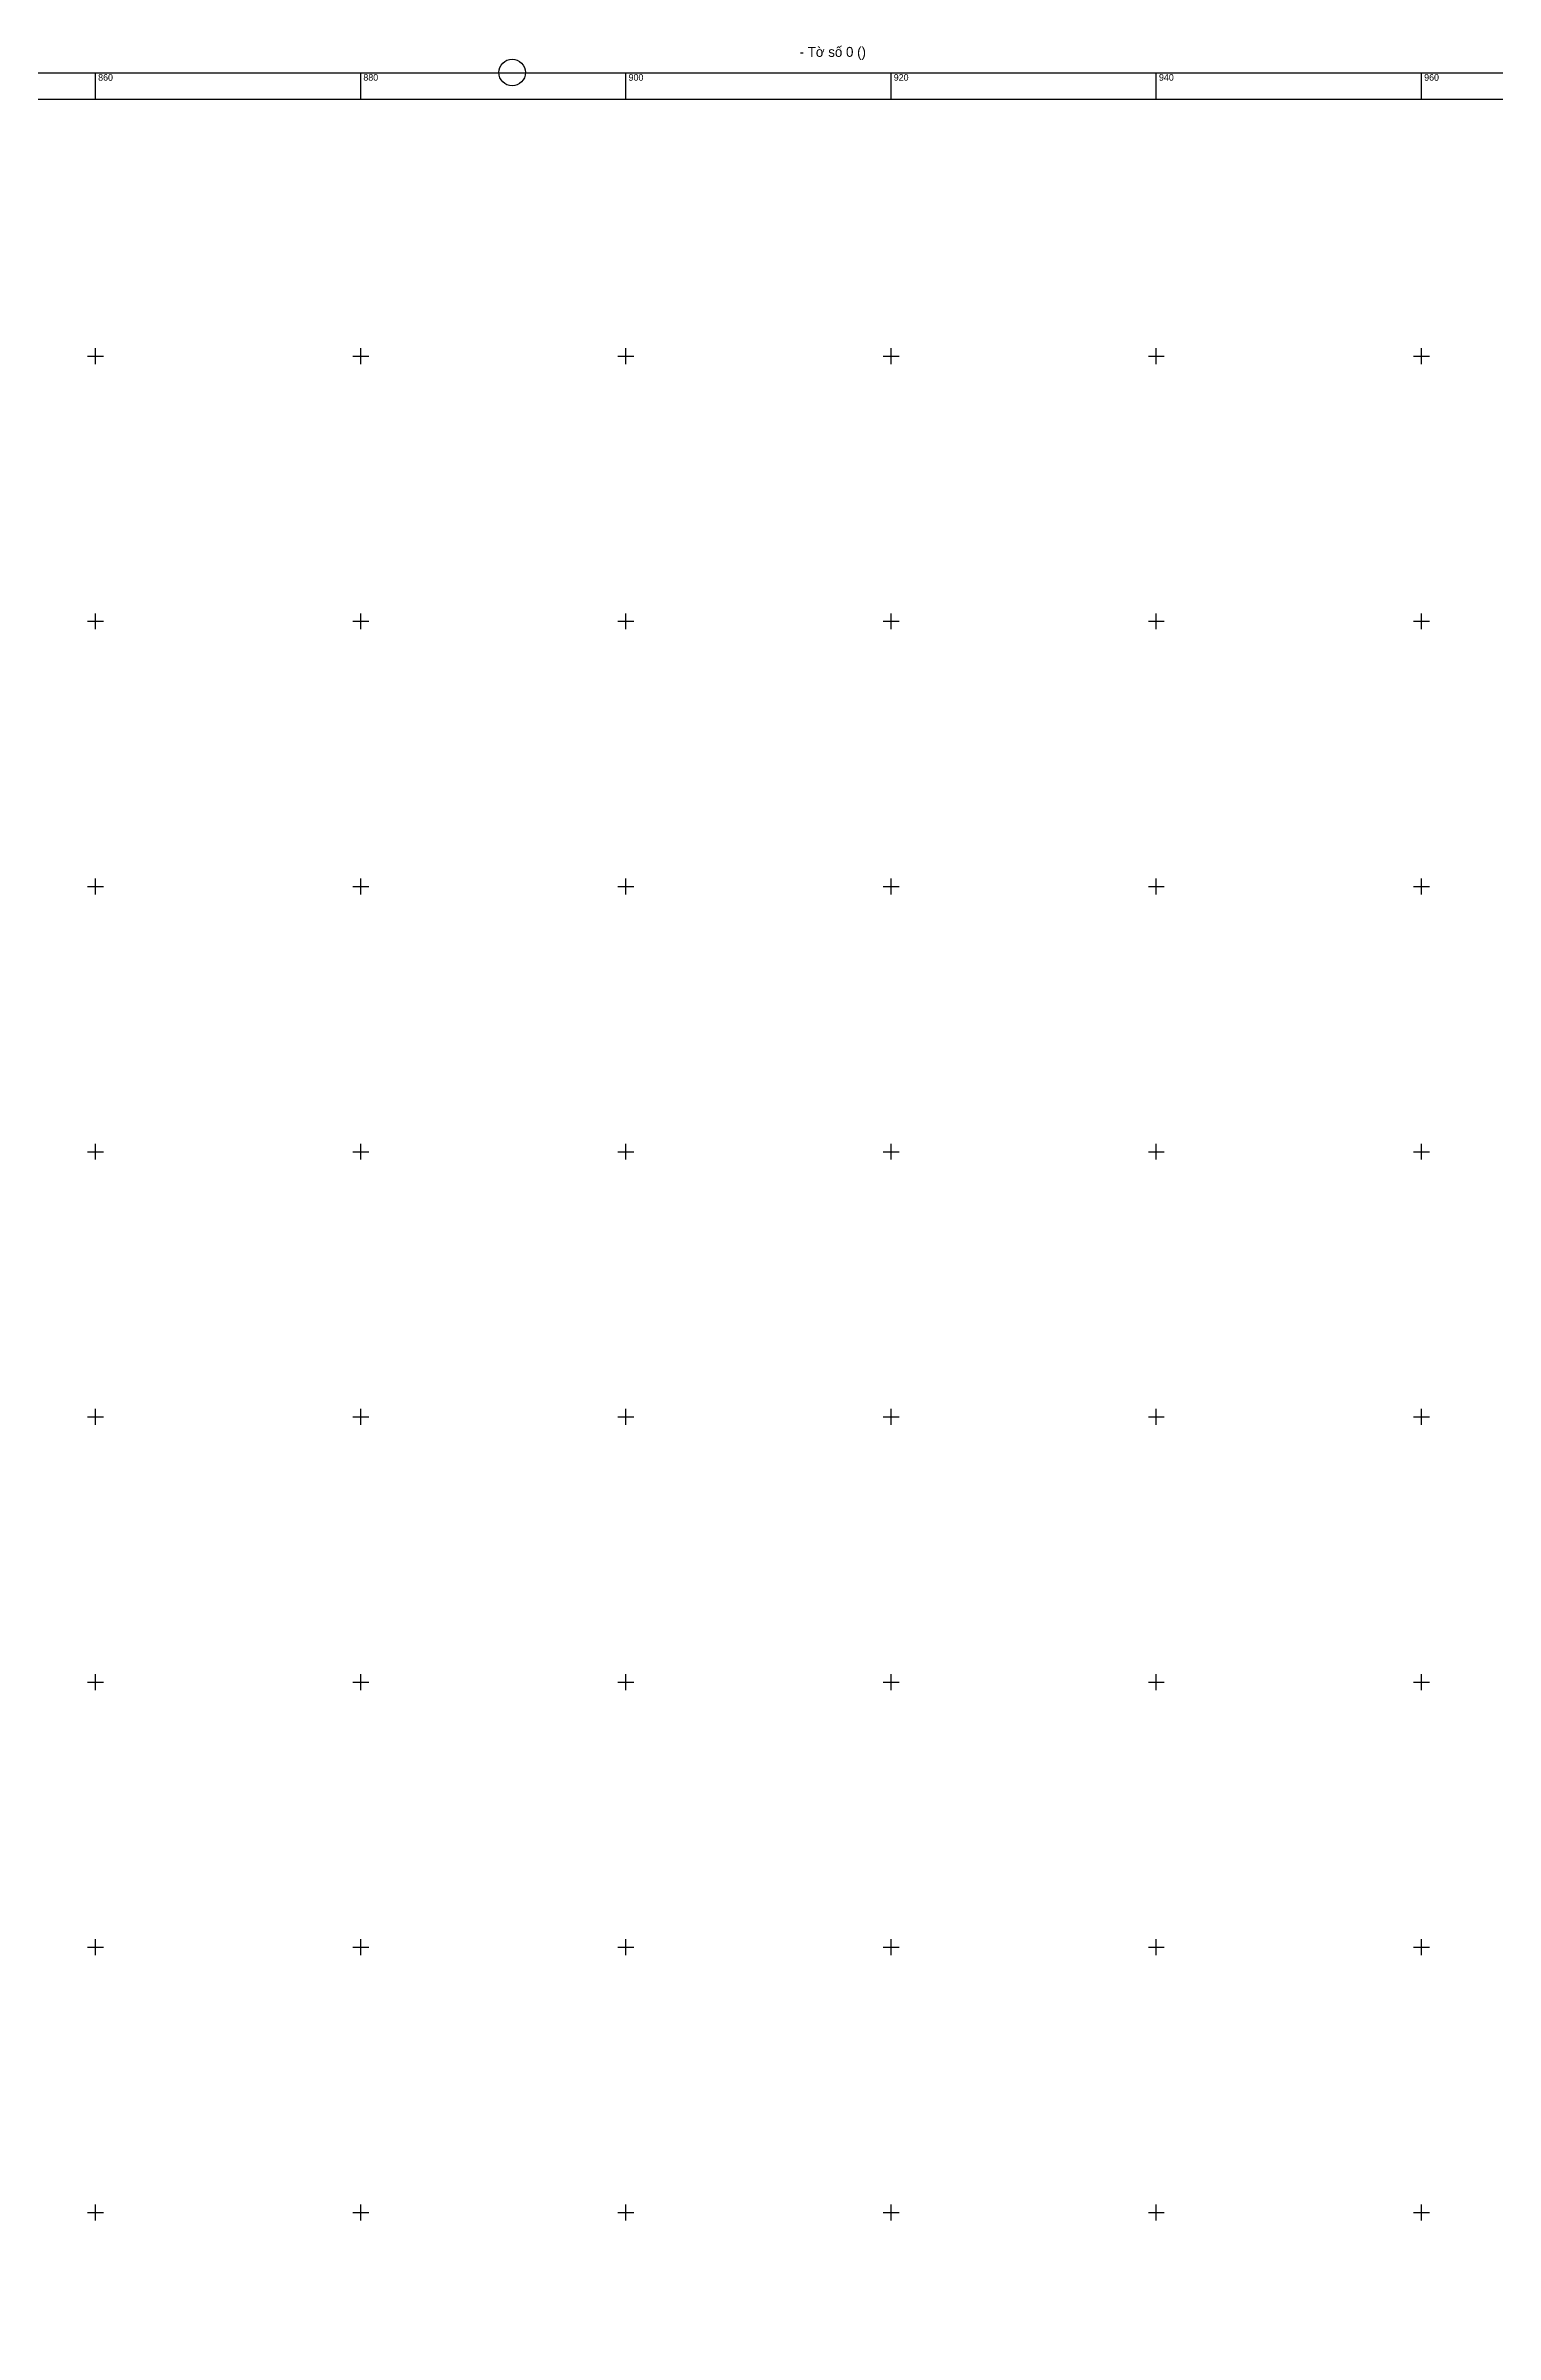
# Model space of a CAD drawing. Extents: x 547747 to 549324, y 1837450 to 1838029.
# Drawn here: x 547856.2 to 547965.6, y 1837850.8 to 1838023.4 of the extents above; entities that cross this region are included whole.
import ezdxf

# ---------------------------------------------------------------- set-up
doc = ezdxf.new("R2010")
doc.units = 0
doc.layers.add('Level 11', color=7, linetype='Continuous')
doc.layers.add('Level 58', color=7, linetype='Continuous')

msp = doc.modelspace()

# ---------------------------------------------------------------- linework, layer by layer
at = {"layer": 'Level 11'}
msp.add_circle((547891.42, 1838021.39), 1, dxfattribs=at)
at = {"layer": 'Level 58'}
for p, q in [((547860, 1838019.37), (547860, 1838021.37)), ((547860, 1838019.37), (547860, 1838021.37)), ((547860, 1838019.37), (547860, 1838021.37)), ((547860, 1838019.37), (547860, 1838021.37)), ((547860, 1838019.37), (547860, 1838021.37)), ((547880, 1838019.37), (547880, 1838021.37)), ((547880, 1838019.37), (547880, 1838021.37)), ((547880, 1838019.37), (547880, 1838021.37)), ((547880, 1838019.37), (547880, 1838021.37)), ((547880, 1838019.37), (547880, 1838021.37)), ((547900, 1838019.37), (547900, 1838021.37)), ((547900, 1838019.37), (547900, 1838021.37)), ((547900, 1838019.37), (547900, 1838021.37)), ((547900, 1838019.37), (547900, 1838021.37)), ((547900, 1838019.37), (547900, 1838021.37)), ((547920, 1838019.37), (547920, 1838021.37)), ((547920, 1838019.37), (547920, 1838021.37)), ((547920, 1838019.37), (547920, 1838021.37)), ((547920, 1838019.37), (547920, 1838021.37)), ((547920, 1838019.37), (547920, 1838021.37)), ((547940, 1838019.37), (547940, 1838021.37)), ((547940, 1838019.37), (547940, 1838021.37)), ((547940, 1838019.37), (547940, 1838021.37)), ((547940, 1838019.37), (547940, 1838021.37)), ((547940, 1838019.37), (547940, 1838021.37)), ((547960, 1838019.37), (547960, 1838021.37)), ((547960, 1838019.37), (547960, 1838021.37)), ((547960, 1838019.37), (547960, 1838021.37)), ((547960, 1838019.37), (547960, 1838021.37)), ((547960, 1838019.37), (547960, 1838021.37)), ((547859.4, 1838000), (547860.6, 1838000)), ((547859.4, 1838000), (547860.6, 1838000)), ((547859.4, 1838000), (547860.6, 1838000)), ((547859.4, 1838000), (547860.6, 1838000)), ((547859.4, 1838000), (547860.6, 1838000)), ((547860, 1837999.4), (547860, 1838000.6)), ((547860, 1837999.4), (547860, 1838000.6)), ((547860, 1837999.4), (547860, 1838000.6)), ((547860, 1837999.4), (547860, 1838000.6)), ((547860, 1837999.4), (547860, 1838000.6)), ((547879.4, 1838000), (547880.6, 1838000)), ((547879.4, 1838000), (547880.6, 1838000)), ((547879.4, 1838000), (547880.6, 1838000)), ((547879.4, 1838000), (547880.6, 1838000)), ((547879.4, 1838000), (547880.6, 1838000)), ((547880, 1837999.4), (547880, 1838000.6)), ((547880, 1837999.4), (547880, 1838000.6)), ((547880, 1837999.4), (547880, 1838000.6)), ((547880, 1837999.4), (547880, 1838000.6)), ((547880, 1837999.4), (547880, 1838000.6)), ((547899.4, 1838000), (547900.6, 1838000)), ((547899.4, 1838000), (547900.6, 1838000)), ((547899.4, 1838000), (547900.6, 1838000)), ((547899.4, 1838000), (547900.6, 1838000)), ((547899.4, 1838000), (547900.6, 1838000)), ((547900, 1837999.4), (547900, 1838000.6)), ((547900, 1837999.4), (547900, 1838000.6)), ((547900, 1837999.4), (547900, 1838000.6)), ((547900, 1837999.4), (547900, 1838000.6)), ((547900, 1837999.4), (547900, 1838000.6)), ((547919.4, 1838000), (547920.6, 1838000)), ((547919.4, 1838000), (547920.6, 1838000)), ((547919.4, 1838000), (547920.6, 1838000)), ((547919.4, 1838000), (547920.6, 1838000)), ((547919.4, 1838000), (547920.6, 1838000)), ((547920, 1837999.4), (547920, 1838000.6)), ((547920, 1837999.4), (547920, 1838000.6)), ((547920, 1837999.4), (547920, 1838000.6)), ((547920, 1837999.4), (547920, 1838000.6)), ((547920, 1837999.4), (547920, 1838000.6)), ((547939.4, 1838000), (547940.6, 1838000)), ((547939.4, 1838000), (547940.6, 1838000)), ((547939.4, 1838000), (547940.6, 1838000)), ((547939.4, 1838000), (547940.6, 1838000)), ((547939.4, 1838000), (547940.6, 1838000)), ((547940, 1837999.4), (547940, 1838000.6)), ((547940, 1837999.4), (547940, 1838000.6)), ((547940, 1837999.4), (547940, 1838000.6)), ((547940, 1837999.4), (547940, 1838000.6)), ((547940, 1837999.4), (547940, 1838000.6)), ((547959.4, 1838000), (547960.6, 1838000)), ((547959.4, 1838000), (547960.6, 1838000)), ((547959.4, 1838000), (547960.6, 1838000)), ((547959.4, 1838000), (547960.6, 1838000)), ((547959.4, 1838000), (547960.6, 1838000)), ((547960, 1837999.4), (547960, 1838000.6)), ((547960, 1837999.4), (547960, 1838000.6)), ((547960, 1837999.4), (547960, 1838000.6)), ((547960, 1837999.4), (547960, 1838000.6)), ((547960, 1837999.4), (547960, 1838000.6)), ((547859.4, 1837980), (547860.6, 1837980)), ((547859.4, 1837980), (547860.6, 1837980)), ((547859.4, 1837980), (547860.6, 1837980)), ((547859.4, 1837980), (547860.6, 1837980)), ((547859.4, 1837980), (547860.6, 1837980)), ((547860, 1837979.4), (547860, 1837980.6)), ((547860, 1837979.4), (547860, 1837980.6)), ((547860, 1837979.4), (547860, 1837980.6)), ((547860, 1837979.4), (547860, 1837980.6)), ((547860, 1837979.4), (547860, 1837980.6)), ((547879.4, 1837980), (547880.6, 1837980)), ((547879.4, 1837980), (547880.6, 1837980)), ((547879.4, 1837980), (547880.6, 1837980)), ((547879.4, 1837980), (547880.6, 1837980)), ((547879.4, 1837980), (547880.6, 1837980)), ((547880, 1837979.4), (547880, 1837980.6)), ((547880, 1837979.4), (547880, 1837980.6)), ((547880, 1837979.4), (547880, 1837980.6)), ((547880, 1837979.4), (547880, 1837980.6)), ((547880, 1837979.4), (547880, 1837980.6)), ((547899.4, 1837980), (547900.6, 1837980)), ((547899.4, 1837980), (547900.6, 1837980)), ((547899.4, 1837980), (547900.6, 1837980)), ((547899.4, 1837980), (547900.6, 1837980)), ((547899.4, 1837980), (547900.6, 1837980)), ((547900, 1837979.4), (547900, 1837980.6)), ((547900, 1837979.4), (547900, 1837980.6)), ((547900, 1837979.4), (547900, 1837980.6)), ((547900, 1837979.4), (547900, 1837980.6)), ((547900, 1837979.4), (547900, 1837980.6)), ((547919.4, 1837980), (547920.6, 1837980)), ((547919.4, 1837980), (547920.6, 1837980)), ((547919.4, 1837980), (547920.6, 1837980)), ((547919.4, 1837980), (547920.6, 1837980)), ((547919.4, 1837980), (547920.6, 1837980)), ((547920, 1837979.4), (547920, 1837980.6)), ((547920, 1837979.4), (547920, 1837980.6)), ((547920, 1837979.4), (547920, 1837980.6)), ((547920, 1837979.4), (547920, 1837980.6)), ((547920, 1837979.4), (547920, 1837980.6)), ((547939.4, 1837980), (547940.6, 1837980)), ((547939.4, 1837980), (547940.6, 1837980)), ((547939.4, 1837980), (547940.6, 1837980)), ((547939.4, 1837980), (547940.6, 1837980)), ((547939.4, 1837980), (547940.6, 1837980)), ((547940, 1837979.4), (547940, 1837980.6)), ((547940, 1837979.4), (547940, 1837980.6)), ((547940, 1837979.4), (547940, 1837980.6)), ((547940, 1837979.4), (547940, 1837980.6)), ((547940, 1837979.4), (547940, 1837980.6)), ((547959.4, 1837980), (547960.6, 1837980)), ((547959.4, 1837980), (547960.6, 1837980)), ((547959.4, 1837980), (547960.6, 1837980)), ((547959.4, 1837980), (547960.6, 1837980)), ((547959.4, 1837980), (547960.6, 1837980)), ((547960, 1837979.4), (547960, 1837980.6)), ((547960, 1837979.4), (547960, 1837980.6)), ((547960, 1837979.4), (547960, 1837980.6)), ((547960, 1837979.4), (547960, 1837980.6)), ((547960, 1837979.4), (547960, 1837980.6)), ((547860, 1837959.4), (547860, 1837960.6)), ((547860, 1837959.4), (547860, 1837960.6)), ((547860, 1837959.4), (547860, 1837960.6)), ((547860, 1837959.4), (547860, 1837960.6)), ((547860, 1837959.4), (547860, 1837960.6)), ((547880, 1837959.4), (547880, 1837960.6)), ((547880, 1837959.4), (547880, 1837960.6)), ((547880, 1837959.4), (547880, 1837960.6)), ((547880, 1837959.4), (547880, 1837960.6)), ((547880, 1837959.4), (547880, 1837960.6)), ((547900, 1837959.4), (547900, 1837960.6)), ((547900, 1837959.4), (547900, 1837960.6)), ((547900, 1837959.4), (547900, 1837960.6)), ((547900, 1837959.4), (547900, 1837960.6)), ((547900, 1837959.4), (547900, 1837960.6)), ((547920, 1837959.4), (547920, 1837960.6)), ((547920, 1837959.4), (547920, 1837960.6)), ((547920, 1837959.4), (547920, 1837960.6)), ((547920, 1837959.4), (547920, 1837960.6)), ((547920, 1837959.4), (547920, 1837960.6)), ((547940, 1837959.4), (547940, 1837960.6)), ((547940, 1837959.4), (547940, 1837960.6)), ((547940, 1837959.4), (547940, 1837960.6)), ((547940, 1837959.4), (547940, 1837960.6)), ((547940, 1837959.4), (547940, 1837960.6)), ((547960, 1837959.4), (547960, 1837960.6)), ((547960, 1837959.4), (547960, 1837960.6)), ((547960, 1837959.4), (547960, 1837960.6)), ((547960, 1837959.4), (547960, 1837960.6)), ((547960, 1837959.4), (547960, 1837960.6)), ((547859.4, 1837960), (547860.6, 1837960)), ((547859.4, 1837960), (547860.6, 1837960)), ((547859.4, 1837960), (547860.6, 1837960)), ((547859.4, 1837960), (547860.6, 1837960)), ((547859.4, 1837960), (547860.6, 1837960)), ((547879.4, 1837960), (547880.6, 1837960)), ((547879.4, 1837960), (547880.6, 1837960)), ((547879.4, 1837960), (547880.6, 1837960)), ((547879.4, 1837960), (547880.6, 1837960)), ((547879.4, 1837960), (547880.6, 1837960)), ((547899.4, 1837960), (547900.6, 1837960)), ((547899.4, 1837960), (547900.6, 1837960)), ((547899.4, 1837960), (547900.6, 1837960)), ((547899.4, 1837960), (547900.6, 1837960)), ((547899.4, 1837960), (547900.6, 1837960)), ((547919.4, 1837960), (547920.6, 1837960)), ((547919.4, 1837960), (547920.6, 1837960)), ((547919.4, 1837960), (547920.6, 1837960)), ((547919.4, 1837960), (547920.6, 1837960)), ((547919.4, 1837960), (547920.6, 1837960)), ((547939.4, 1837960), (547940.6, 1837960)), ((547939.4, 1837960), (547940.6, 1837960)), ((547939.4, 1837960), (547940.6, 1837960)), ((547939.4, 1837960), (547940.6, 1837960)), ((547939.4, 1837960), (547940.6, 1837960)), ((547959.4, 1837960), (547960.6, 1837960)), ((547959.4, 1837960), (547960.6, 1837960)), ((547959.4, 1837960), (547960.6, 1837960)), ((547959.4, 1837960), (547960.6, 1837960)), ((547959.4, 1837960), (547960.6, 1837960)), ((547859.4, 1837940), (547860.6, 1837940)), ((547859.4, 1837940), (547860.6, 1837940)), ((547859.4, 1837940), (547860.6, 1837940)), ((547859.4, 1837940), (547860.6, 1837940)), ((547859.4, 1837940), (547860.6, 1837940)), ((547860, 1837939.4), (547860, 1837940.6)), ((547860, 1837939.4), (547860, 1837940.6)), ((547860, 1837939.4), (547860, 1837940.6)), ((547860, 1837939.4), (547860, 1837940.6)), ((547860, 1837939.4), (547860, 1837940.6)), ((547879.4, 1837940), (547880.6, 1837940)), ((547879.4, 1837940), (547880.6, 1837940)), ((547879.4, 1837940), (547880.6, 1837940)), ((547879.4, 1837940), (547880.6, 1837940)), ((547879.4, 1837940), (547880.6, 1837940)), ((547880, 1837939.4), (547880, 1837940.6)), ((547880, 1837939.4), (547880, 1837940.6)), ((547880, 1837939.4), (547880, 1837940.6)), ((547880, 1837939.4), (547880, 1837940.6)), ((547880, 1837939.4), (547880, 1837940.6)), ((547899.4, 1837940), (547900.6, 1837940)), ((547899.4, 1837940), (547900.6, 1837940)), ((547899.4, 1837940), (547900.6, 1837940)), ((547899.4, 1837940), (547900.6, 1837940)), ((547899.4, 1837940), (547900.6, 1837940)), ((547900, 1837939.4), (547900, 1837940.6)), ((547900, 1837939.4), (547900, 1837940.6)), ((547900, 1837939.4), (547900, 1837940.6)), ((547900, 1837939.4), (547900, 1837940.6)), ((547900, 1837939.4), (547900, 1837940.6)), ((547919.4, 1837940), (547920.6, 1837940)), ((547919.4, 1837940), (547920.6, 1837940)), ((547919.4, 1837940), (547920.6, 1837940)), ((547919.4, 1837940), (547920.6, 1837940)), ((547919.4, 1837940), (547920.6, 1837940)), ((547920, 1837939.4), (547920, 1837940.6)), ((547920, 1837939.4), (547920, 1837940.6)), ((547920, 1837939.4), (547920, 1837940.6)), ((547920, 1837939.4), (547920, 1837940.6)), ((547920, 1837939.4), (547920, 1837940.6)), ((547939.4, 1837940), (547940.6, 1837940)), ((547939.4, 1837940), (547940.6, 1837940)), ((547939.4, 1837940), (547940.6, 1837940)), ((547939.4, 1837940), (547940.6, 1837940)), ((547939.4, 1837940), (547940.6, 1837940)), ((547940, 1837939.4), (547940, 1837940.6)), ((547940, 1837939.4), (547940, 1837940.6)), ((547940, 1837939.4), (547940, 1837940.6)), ((547940, 1837939.4), (547940, 1837940.6)), ((547940, 1837939.4), (547940, 1837940.6)), ((547959.4, 1837940), (547960.6, 1837940)), ((547959.4, 1837940), (547960.6, 1837940)), ((547959.4, 1837940), (547960.6, 1837940)), ((547959.4, 1837940), (547960.6, 1837940)), ((547959.4, 1837940), (547960.6, 1837940)), ((547960, 1837939.4), (547960, 1837940.6)), ((547960, 1837939.4), (547960, 1837940.6)), ((547960, 1837939.4), (547960, 1837940.6)), ((547960, 1837939.4), (547960, 1837940.6)), ((547960, 1837939.4), (547960, 1837940.6)), ((547860, 1837919.4), (547860, 1837920.6)), ((547860, 1837919.4), (547860, 1837920.6)), ((547860, 1837919.4), (547860, 1837920.6)), ((547860, 1837919.4), (547860, 1837920.6)), ((547860, 1837919.4), (547860, 1837920.6)), ((547880, 1837919.4), (547880, 1837920.6)), ((547880, 1837919.4), (547880, 1837920.6)), ((547880, 1837919.4), (547880, 1837920.6)), ((547880, 1837919.4), (547880, 1837920.6)), ((547880, 1837919.4), (547880, 1837920.6)), ((547900, 1837919.4), (547900, 1837920.6)), ((547900, 1837919.4), (547900, 1837920.6)), ((547900, 1837919.4), (547900, 1837920.6)), ((547900, 1837919.4), (547900, 1837920.6)), ((547900, 1837919.4), (547900, 1837920.6)), ((547920, 1837919.4), (547920, 1837920.6)), ((547920, 1837919.4), (547920, 1837920.6)), ((547920, 1837919.4), (547920, 1837920.6)), ((547920, 1837919.4), (547920, 1837920.6)), ((547920, 1837919.4), (547920, 1837920.6)), ((547940, 1837919.4), (547940, 1837920.6)), ((547940, 1837919.4), (547940, 1837920.6)), ((547940, 1837919.4), (547940, 1837920.6)), ((547940, 1837919.4), (547940, 1837920.6)), ((547940, 1837919.4), (547940, 1837920.6)), ((547960, 1837919.4), (547960, 1837920.6)), ((547960, 1837919.4), (547960, 1837920.6)), ((547960, 1837919.4), (547960, 1837920.6)), ((547960, 1837919.4), (547960, 1837920.6)), ((547960, 1837919.4), (547960, 1837920.6)), ((547859.4, 1837920), (547860.6, 1837920)), ((547859.4, 1837920), (547860.6, 1837920)), ((547859.4, 1837920), (547860.6, 1837920)), ((547859.4, 1837920), (547860.6, 1837920)), ((547859.4, 1837920), (547860.6, 1837920)), ((547879.4, 1837920), (547880.6, 1837920)), ((547879.4, 1837920), (547880.6, 1837920)), ((547879.4, 1837920), (547880.6, 1837920)), ((547879.4, 1837920), (547880.6, 1837920)), ((547879.4, 1837920), (547880.6, 1837920)), ((547899.4, 1837920), (547900.6, 1837920)), ((547899.4, 1837920), (547900.6, 1837920)), ((547899.4, 1837920), (547900.6, 1837920)), ((547899.4, 1837920), (547900.6, 1837920)), ((547899.4, 1837920), (547900.6, 1837920)), ((547919.4, 1837920), (547920.6, 1837920)), ((547919.4, 1837920), (547920.6, 1837920)), ((547919.4, 1837920), (547920.6, 1837920)), ((547919.4, 1837920), (547920.6, 1837920)), ((547919.4, 1837920), (547920.6, 1837920)), ((547939.4, 1837920), (547940.6, 1837920)), ((547939.4, 1837920), (547940.6, 1837920)), ((547939.4, 1837920), (547940.6, 1837920)), ((547939.4, 1837920), (547940.6, 1837920)), ((547939.4, 1837920), (547940.6, 1837920)), ((547959.4, 1837920), (547960.6, 1837920)), ((547959.4, 1837920), (547960.6, 1837920)), ((547959.4, 1837920), (547960.6, 1837920)), ((547959.4, 1837920), (547960.6, 1837920)), ((547959.4, 1837920), (547960.6, 1837920)), ((547859.4, 1837900), (547860.6, 1837900)), ((547859.4, 1837900), (547860.6, 1837900)), ((547859.4, 1837900), (547860.6, 1837900)), ((547859.4, 1837900), (547860.6, 1837900)), ((547859.4, 1837900), (547860.6, 1837900)), ((547860, 1837899.4), (547860, 1837900.6)), ((547860, 1837899.4), (547860, 1837900.6)), ((547860, 1837899.4), (547860, 1837900.6)), ((547860, 1837899.4), (547860, 1837900.6)), ((547860, 1837899.4), (547860, 1837900.6)), ((547879.4, 1837900), (547880.6, 1837900)), ((547879.4, 1837900), (547880.6, 1837900)), ((547879.4, 1837900), (547880.6, 1837900)), ((547879.4, 1837900), (547880.6, 1837900)), ((547879.4, 1837900), (547880.6, 1837900)), ((547880, 1837899.4), (547880, 1837900.6)), ((547880, 1837899.4), (547880, 1837900.6)), ((547880, 1837899.4), (547880, 1837900.6)), ((547880, 1837899.4), (547880, 1837900.6)), ((547880, 1837899.4), (547880, 1837900.6)), ((547899.4, 1837900), (547900.6, 1837900)), ((547899.4, 1837900), (547900.6, 1837900)), ((547899.4, 1837900), (547900.6, 1837900)), ((547899.4, 1837900), (547900.6, 1837900)), ((547899.4, 1837900), (547900.6, 1837900)), ((547900, 1837899.4), (547900, 1837900.6)), ((547900, 1837899.4), (547900, 1837900.6)), ((547900, 1837899.4), (547900, 1837900.6)), ((547900, 1837899.4), (547900, 1837900.6)), ((547900, 1837899.4), (547900, 1837900.6)), ((547919.4, 1837900), (547920.6, 1837900)), ((547919.4, 1837900), (547920.6, 1837900)), ((547919.4, 1837900), (547920.6, 1837900)), ((547919.4, 1837900), (547920.6, 1837900)), ((547919.4, 1837900), (547920.6, 1837900)), ((547920, 1837899.4), (547920, 1837900.6)), ((547920, 1837899.4), (547920, 1837900.6)), ((547920, 1837899.4), (547920, 1837900.6)), ((547920, 1837899.4), (547920, 1837900.6)), ((547920, 1837899.4), (547920, 1837900.6)), ((547939.4, 1837900), (547940.6, 1837900)), ((547939.4, 1837900), (547940.6, 1837900)), ((547939.4, 1837900), (547940.6, 1837900)), ((547939.4, 1837900), (547940.6, 1837900)), ((547939.4, 1837900), (547940.6, 1837900)), ((547940, 1837899.4), (547940, 1837900.6)), ((547940, 1837899.4), (547940, 1837900.6)), ((547940, 1837899.4), (547940, 1837900.6)), ((547940, 1837899.4), (547940, 1837900.6)), ((547940, 1837899.4), (547940, 1837900.6)), ((547959.4, 1837900), (547960.6, 1837900)), ((547959.4, 1837900), (547960.6, 1837900)), ((547959.4, 1837900), (547960.6, 1837900)), ((547959.4, 1837900), (547960.6, 1837900)), ((547959.4, 1837900), (547960.6, 1837900)), ((547960, 1837899.4), (547960, 1837900.6)), ((547960, 1837899.4), (547960, 1837900.6)), ((547960, 1837899.4), (547960, 1837900.6)), ((547960, 1837899.4), (547960, 1837900.6)), ((547960, 1837899.4), (547960, 1837900.6)), ((547859.4, 1837880), (547860.6, 1837880)), ((547859.4, 1837880), (547860.6, 1837880)), ((547859.4, 1837880), (547860.6, 1837880)), ((547859.4, 1837880), (547860.6, 1837880)), ((547859.4, 1837880), (547860.6, 1837880)), ((547860, 1837879.4), (547860, 1837880.6)), ((547860, 1837879.4), (547860, 1837880.6)), ((547860, 1837879.4), (547860, 1837880.6)), ((547860, 1837879.4), (547860, 1837880.6)), ((547860, 1837879.4), (547860, 1837880.6)), ((547879.4, 1837880), (547880.6, 1837880)), ((547879.4, 1837880), (547880.6, 1837880)), ((547879.4, 1837880), (547880.6, 1837880)), ((547879.4, 1837880), (547880.6, 1837880)), ((547879.4, 1837880), (547880.6, 1837880)), ((547880, 1837879.4), (547880, 1837880.6)), ((547880, 1837879.4), (547880, 1837880.6)), ((547880, 1837879.4), (547880, 1837880.6)), ((547880, 1837879.4), (547880, 1837880.6)), ((547880, 1837879.4), (547880, 1837880.6)), ((547899.4, 1837880), (547900.6, 1837880)), ((547899.4, 1837880), (547900.6, 1837880)), ((547899.4, 1837880), (547900.6, 1837880)), ((547899.4, 1837880), (547900.6, 1837880)), ((547899.4, 1837880), (547900.6, 1837880)), ((547900, 1837879.4), (547900, 1837880.6)), ((547900, 1837879.4), (547900, 1837880.6)), ((547900, 1837879.4), (547900, 1837880.6)), ((547900, 1837879.4), (547900, 1837880.6)), ((547900, 1837879.4), (547900, 1837880.6)), ((547919.4, 1837880), (547920.6, 1837880)), ((547919.4, 1837880), (547920.6, 1837880)), ((547919.4, 1837880), (547920.6, 1837880)), ((547919.4, 1837880), (547920.6, 1837880)), ((547919.4, 1837880), (547920.6, 1837880)), ((547920, 1837879.4), (547920, 1837880.6)), ((547920, 1837879.4), (547920, 1837880.6)), ((547920, 1837879.4), (547920, 1837880.6)), ((547920, 1837879.4), (547920, 1837880.6)), ((547920, 1837879.4), (547920, 1837880.6)), ((547939.4, 1837880), (547940.6, 1837880)), ((547939.4, 1837880), (547940.6, 1837880)), ((547939.4, 1837880), (547940.6, 1837880)), ((547939.4, 1837880), (547940.6, 1837880)), ((547939.4, 1837880), (547940.6, 1837880)), ((547940, 1837879.4), (547940, 1837880.6)), ((547940, 1837879.4), (547940, 1837880.6)), ((547940, 1837879.4), (547940, 1837880.6)), ((547940, 1837879.4), (547940, 1837880.6)), ((547940, 1837879.4), (547940, 1837880.6)), ((547959.4, 1837880), (547960.6, 1837880)), ((547959.4, 1837880), (547960.6, 1837880)), ((547959.4, 1837880), (547960.6, 1837880)), ((547959.4, 1837880), (547960.6, 1837880)), ((547959.4, 1837880), (547960.6, 1837880)), ((547960, 1837879.4), (547960, 1837880.6)), ((547960, 1837879.4), (547960, 1837880.6)), ((547960, 1837879.4), (547960, 1837880.6)), ((547960, 1837879.4), (547960, 1837880.6)), ((547960, 1837879.4), (547960, 1837880.6)), ((547859.4, 1837860), (547860.6, 1837860)), ((547859.4, 1837860), (547860.6, 1837860)), ((547859.4, 1837860), (547860.6, 1837860)), ((547859.4, 1837860), (547860.6, 1837860)), ((547859.4, 1837860), (547860.6, 1837860)), ((547860, 1837859.4), (547860, 1837860.6)), ((547860, 1837859.4), (547860, 1837860.6)), ((547860, 1837859.4), (547860, 1837860.6)), ((547860, 1837859.4), (547860, 1837860.6)), ((547860, 1837859.4), (547860, 1837860.6)), ((547879.4, 1837860), (547880.6, 1837860)), ((547879.4, 1837860), (547880.6, 1837860)), ((547879.4, 1837860), (547880.6, 1837860)), ((547879.4, 1837860), (547880.6, 1837860)), ((547879.4, 1837860), (547880.6, 1837860)), ((547880, 1837859.4), (547880, 1837860.6)), ((547880, 1837859.4), (547880, 1837860.6)), ((547880, 1837859.4), (547880, 1837860.6)), ((547880, 1837859.4), (547880, 1837860.6)), ((547880, 1837859.4), (547880, 1837860.6)), ((547899.4, 1837860), (547900.6, 1837860)), ((547899.4, 1837860), (547900.6, 1837860)), ((547899.4, 1837860), (547900.6, 1837860)), ((547899.4, 1837860), (547900.6, 1837860)), ((547899.4, 1837860), (547900.6, 1837860)), ((547900, 1837859.4), (547900, 1837860.6)), ((547900, 1837859.4), (547900, 1837860.6)), ((547900, 1837859.4), (547900, 1837860.6)), ((547900, 1837859.4), (547900, 1837860.6)), ((547900, 1837859.4), (547900, 1837860.6)), ((547919.4, 1837860), (547920.6, 1837860)), ((547919.4, 1837860), (547920.6, 1837860)), ((547919.4, 1837860), (547920.6, 1837860)), ((547919.4, 1837860), (547920.6, 1837860)), ((547919.4, 1837860), (547920.6, 1837860)), ((547920, 1837859.4), (547920, 1837860.6)), ((547920, 1837859.4), (547920, 1837860.6)), ((547920, 1837859.4), (547920, 1837860.6)), ((547920, 1837859.4), (547920, 1837860.6)), ((547920, 1837859.4), (547920, 1837860.6)), ((547939.4, 1837860), (547940.6, 1837860)), ((547939.4, 1837860), (547940.6, 1837860)), ((547939.4, 1837860), (547940.6, 1837860)), ((547939.4, 1837860), (547940.6, 1837860)), ((547939.4, 1837860), (547940.6, 1837860)), ((547940, 1837859.4), (547940, 1837860.6)), ((547940, 1837859.4), (547940, 1837860.6)), ((547940, 1837859.4), (547940, 1837860.6)), ((547940, 1837859.4), (547940, 1837860.6)), ((547940, 1837859.4), (547940, 1837860.6)), ((547959.4, 1837860), (547960.6, 1837860)), ((547959.4, 1837860), (547960.6, 1837860)), ((547959.4, 1837860), (547960.6, 1837860)), ((547959.4, 1837860), (547960.6, 1837860)), ((547959.4, 1837860), (547960.6, 1837860)), ((547960, 1837859.4), (547960, 1837860.6)), ((547960, 1837859.4), (547960, 1837860.6)), ((547960, 1837859.4), (547960, 1837860.6)), ((547960, 1837859.4), (547960, 1837860.6)), ((547960, 1837859.4), (547960, 1837860.6))]:
    msp.add_line(p, q, dxfattribs=at)
for points in [[(547746.94, 1837521.27), (547746.94, 1838021.37), (548084.31, 1838021.37), (548084.31, 1837521.27)], [(547746.94, 1837521.27), (547746.94, 1838021.37), (548084.31, 1838021.37), (548084.31, 1837521.27)], [(547746.94, 1837521.27), (547746.94, 1838021.37), (548084.31, 1838021.37), (548084.31, 1837521.27)], [(547746.94, 1837521.27), (547746.94, 1838021.37), (548084.31, 1838021.37), (548084.31, 1837521.27)], [(547746.94, 1837521.27), (547746.94, 1838021.37), (548084.31, 1838021.37), (548084.31, 1837521.27)], [(547748.94, 1838019.37), (548082.31, 1838019.37), (548082.31, 1837523.27), (547748.94, 1837523.27)], [(547748.94, 1837523.27), (547748.94, 1838019.37), (548082.31, 1838019.37), (548082.31, 1837523.27)], [(547748.94, 1837523.27), (547748.94, 1838019.37), (548082.31, 1838019.37), (548082.31, 1837523.27)], [(547748.94, 1837523.27), (547748.94, 1838019.37), (548082.31, 1838019.37), (548082.31, 1837523.27)], [(547748.94, 1837523.27), (547748.94, 1838019.37), (548082.31, 1838019.37), (548082.31, 1837523.27)], [(547748.94, 1837523.27), (547748.94, 1838019.37), (548082.31, 1838019.37), (548082.31, 1837523.27)]]:
    msp.add_lwpolyline(points, close=True, dxfattribs=at)

# ---------------------------------------------------------------- texts
for s, height, p in [(' - Tờ số 0 ()', 0.75, (547912.82, 1838022.57)), (' - Tờ số 0 ()', 0.75, (547912.82, 1838022.57)), (' - Tờ số 0 ()', 0.75, (547912.82, 1838022.57)), (' - Tờ số 0 ()', 0.75, (547912.82, 1838022.57)), (' - Tờ số 0 ()', 0.75, (547912.82, 1838022.57)), ('860', 0.5, (547860.2, 1838020.77)), ('860', 0.5, (547860.2, 1838020.77)), ('860', 0.5, (547860.2, 1838020.77)), ('860', 0.5, (547860.2, 1838020.77)), ('860', 0.5, (547860.2, 1838020.77)), ('880', 0.5, (547880.2, 1838020.77)), ('880', 0.5, (547880.2, 1838020.77)), ('880', 0.5, (547880.2, 1838020.77)), ('880', 0.5, (547880.2, 1838020.77)), ('880', 0.5, (547880.2, 1838020.77)), ('900', 0.5, (547900.2, 1838020.77)), ('900', 0.5, (547900.2, 1838020.77)), ('900', 0.5, (547900.2, 1838020.77)), ('900', 0.5, (547900.2, 1838020.77)), ('900', 0.5, (547900.2, 1838020.77)), ('920', 0.5, (547920.2, 1838020.77)), ('920', 0.5, (547920.2, 1838020.77)), ('920', 0.5, (547920.2, 1838020.77)), ('920', 0.5, (547920.2, 1838020.77)), ('920', 0.5, (547920.2, 1838020.77)), ('940', 0.5, (547940.2, 1838020.77)), ('940', 0.5, (547940.2, 1838020.77)), ('940', 0.5, (547940.2, 1838020.77)), ('940', 0.5, (547940.2, 1838020.77)), ('940', 0.5, (547940.2, 1838020.77)), ('960', 0.5, (547960.2, 1838020.77)), ('960', 0.5, (547960.2, 1838020.77)), ('960', 0.5, (547960.2, 1838020.77)), ('960', 0.5, (547960.2, 1838020.77)), ('960', 0.5, (547960.2, 1838020.77))]:
    msp.add_text(s, height=height, dxfattribs=at).set_placement(p)

doc.saveas('drawing.dxf')
